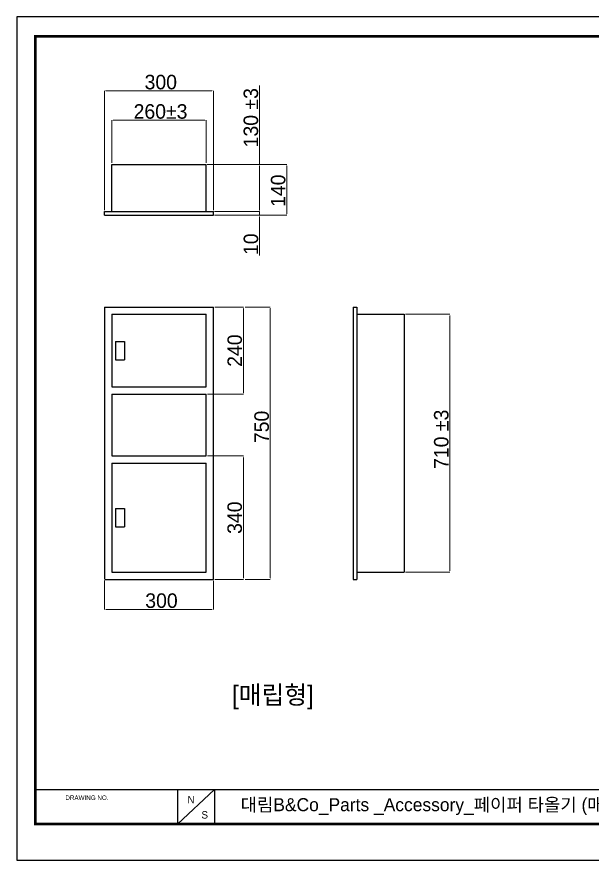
# Model space of a CAD drawing. Extents: x 16296660632 to 16296680635, y -37409619871 to -37409615679.
# Drawn here: x 16296677466 to 16296679051, y -37409618000 to -37409615679 of the extents above; entities that cross this region are included whole.
import ezdxf

# ---------------------------------------------------------------- set-up
doc = ezdxf.new("R2010")
doc.units = 0
doc.header["$LTSCALE"] = 10
doc.header["$MEASUREMENT"] = 0
doc.header["$PDMODE"] = 3
doc.header["$PDSIZE"] = -10
doc.layers.get('0').update_dxf_attribs({"linetype": 'CONTINUOUS'})
doc.layers.get('DEFPOINTS').update_dxf_attribs({"linetype": 'CONTINUOUS'})
doc.styles.add('Daelim Dimension', font='\x7f\x7f\x7f\x7f.TTF')
doc.dimstyles.new('DEFAULT', dxfattribs={"dimscale": 2, "dimtxt": 2, "dimasz": 2, "dimexe": 0, "dimexo": 2, "dimgap": 1, "dimtad": 1, "dimdec": 1, "dimzin": 9, "dimdsep": 46, "dimtxsty": 'Daelim Dimension', "dimcen": 0.5, "dimclrd": 252, "dimclre": 252, "dimclrt": 3, "dimadec": 1, "dimazin": 0, "dimtfac": 1, "dimtdec": 1, "dimtix": 1, "dimtmove": 0, "dimatfit": 3, "dimfxl": 0, "dimtolj": 1, "dimtzin": 1, "dimlwd": 9, "dimlwe": 9, "dimarcsym": 0})

# ---------------------------------------------------------------- blocks, each defined once
blk = doc.blocks.new('*D18')
at = {"color": 5, "lineweight": 9}
for p, q in [((16296678011.62835, -37409616477.37979), (16296678090.2421, -37409616477.37979)), ((16296678090.2421, -37409616481.37979), (16296678090.2421, -37409616713.37979)), ((16296677991.62835, -37409616717.37979), (16296678090.2421, -37409616717.37979))]:
    blk.add_line(p, q, dxfattribs=at)
at = {"color": 5}
for points in [[(16296678089.57544, -37409616481.37979), (16296678090.90877, -37409616481.37979), (16296678090.2421, -37409616477.37979)], [(16296678089.57544, -37409616713.37979), (16296678090.90877, -37409616713.37979), (16296678090.2421, -37409616717.37979)]]:
    blk.add_solid(points, dxfattribs=at)
at = {"layer": 'DEFPOINTS', "color": 0}
for p in [(16296678007.62835, -37409616477.37979), (16296677987.62835, -37409616717.37979), (16296678090.2421, -37409616717.37979)]:
    blk.add_point(p, dxfattribs=at)
at = {"color": 7, "insert": (16296678066.55398, -37409616597.37979), "char_height": 40, "attachment_point": 5, "rotation": 90, "style": 'Daelim Dimension'}
blk.add_mtext('\\A1;240', dxfattribs=at)
blk = doc.blocks.new('*D19')
at = {"color": 5, "lineweight": 9}
for p, q in [((16296677991.62835, -37409616887.37979), (16296678090.2421, -37409616887.37979)), ((16296678090.2421, -37409616891.37979), (16296678090.2421, -37409617223.37979)), ((16296678011.62835, -37409617227.37979), (16296678090.2421, -37409617227.37979))]:
    blk.add_line(p, q, dxfattribs=at)
at = {"color": 5}
for points in [[(16296678089.57544, -37409616891.37979), (16296678090.90877, -37409616891.37979), (16296678090.2421, -37409616887.37979)], [(16296678089.57544, -37409617223.37979), (16296678090.90877, -37409617223.37979), (16296678090.2421, -37409617227.37979)]]:
    blk.add_solid(points, dxfattribs=at)
at = {"layer": 'DEFPOINTS', "color": 0}
for p in [(16296677987.62835, -37409616887.37979), (16296678007.62835, -37409617227.37979), (16296678090.2421, -37409617227.37979)]:
    blk.add_point(p, dxfattribs=at)
at = {"color": 7, "insert": (16296678066.43953, -37409617057.37979), "char_height": 40, "attachment_point": 5, "rotation": 90, "style": 'Daelim Dimension'}
blk.add_mtext('\\A1;340', dxfattribs=at)
blk = doc.blocks.new('*D20')
at = {"color": 5, "lineweight": 9}
for p, q in [((16296678095.2421, -37409616477.37979), (16296678164.34198, -37409616477.37979)), ((16296678164.34198, -37409617223.37979), (16296678164.34198, -37409616481.37979)), ((16296678095.2421, -37409617227.37979), (16296678164.34198, -37409617227.37979))]:
    blk.add_line(p, q, dxfattribs=at)
at = {"color": 5}
for points in [[(16296678163.67531, -37409616481.37979), (16296678165.00864, -37409616481.37979), (16296678164.34198, -37409616477.37979)], [(16296678163.67531, -37409617223.37979), (16296678165.00864, -37409617223.37979), (16296678164.34198, -37409617227.37979)]]:
    blk.add_solid(points, dxfattribs=at)
at = {"layer": 'DEFPOINTS', "color": 0}
for p in [(16296678091.2421, -37409616477.37979), (16296678164.34198, -37409616477.37979), (16296678091.2421, -37409617227.37979)]:
    blk.add_point(p, dxfattribs=at)
at = {"color": 7, "insert": (16296678140.62525, -37409616807.44951), "char_height": 40, "attachment_point": 5, "rotation": 90, "style": 'Daelim Dimension'}
blk.add_mtext('\\A1;750', dxfattribs=at)
blk = doc.blocks.new('*D21')
at = {"color": 5, "lineweight": 9}
for p, q in [((16296677707.628349, -37409617230.379791), (16296677707.628349, -37409617309.776123)), ((16296678007.628349, -37409617231.379791), (16296678007.628349, -37409617309.776123)), ((16296678003.628349, -37409617309.776123), (16296677711.628349, -37409617309.776123))]:
    blk.add_line(p, q, dxfattribs=at)
at = {"color": 5}
for points in [[(16296677711.628349, -37409617309.109459), (16296677711.628349, -37409617310.442787), (16296677707.628349, -37409617309.776123)], [(16296678003.628349, -37409617309.109459), (16296678003.628349, -37409617310.442787), (16296678007.628349, -37409617309.776123)]]:
    blk.add_solid(points, dxfattribs=at)
at = {"layer": 'DEFPOINTS', "color": 0}
for p in [(16296677707.628349, -37409617226.379791), (16296678007.628349, -37409617227.379791), (16296677707.628349, -37409617309.776123)]:
    blk.add_point(p, dxfattribs=at)
at = {"color": 7, "insert": (16296677864.566339, -37409617285.973549), "char_height": 40, "attachment_point": 5, "style": 'Daelim Dimension'}
blk.add_mtext('\\A1;300', dxfattribs=at)
blk = doc.blocks.new('*D22')
at = {"color": 5, "lineweight": 9}
for p, q in [((16296678536.86942, -37409616497.37979), (16296678659.15659, -37409616497.37979)), ((16296678659.15659, -37409617203.37979), (16296678659.15659, -37409616501.37979)), ((16296678536.86942, -37409617207.37979), (16296678659.15659, -37409617207.37979))]:
    blk.add_line(p, q, dxfattribs=at)
at = {"color": 5}
for points in [[(16296678658.48992, -37409616501.37979), (16296678659.82325, -37409616501.37979), (16296678659.15659, -37409616497.37979)], [(16296678658.48992, -37409617203.37979), (16296678659.82325, -37409617203.37979), (16296678659.15659, -37409617207.37979)]]:
    blk.add_solid(points, dxfattribs=at)
at = {"layer": 'DEFPOINTS', "color": 0}
for p in [(16296678532.86942, -37409616497.37979), (16296678659.15659, -37409616497.37979), (16296678532.86942, -37409617207.37979)]:
    blk.add_point(p, dxfattribs=at)
at = {"color": 7, "insert": (16296678635.35402, -37409616841.54547), "char_height": 40, "attachment_point": 5, "rotation": 90, "style": 'Daelim Dimension'}
blk.add_mtext('\\A1;710{\\H1x; %%P3}', dxfattribs=at)
blk = doc.blocks.new('*D23')
at = {"color": 5, "lineweight": 9}
for p, q in [((16296678010.628349, -37409616214.753647), (16296678134.787991, -37409616214.753647)), ((16296678134.787991, -37409616210.753647), (16296678134.787991, -37409616206.753647)), ((16296678134.787991, -37409616214.753647), (16296678134.787991, -37409616224.753647)), ((16296678010.628349, -37409616224.753647), (16296678134.787991, -37409616224.753647)), ((16296678134.787991, -37409616228.753647), (16296678134.787991, -37409616335.50943))]:
    blk.add_line(p, q, dxfattribs=at)
at = {"color": 5}
for points in [[(16296678134.12133, -37409616210.753647), (16296678135.45466, -37409616210.753647), (16296678134.787991, -37409616214.753647)], [(16296678134.12133, -37409616228.753647), (16296678135.45466, -37409616228.753647), (16296678134.787991, -37409616224.753647)]]:
    blk.add_solid(points, dxfattribs=at)
at = {"layer": 'DEFPOINTS', "color": 0}
for p in [(16296678006.628349, -37409616214.753647), (16296678134.787991, -37409616214.753647), (16296678006.628349, -37409616224.753647)]:
    blk.add_point(p, dxfattribs=at)
at = {"color": 7, "insert": (16296678111.157101, -37409616304.467941), "char_height": 40, "attachment_point": 5, "rotation": 90, "style": 'Daelim Dimension'}
blk.add_mtext('\\A1;10', dxfattribs=at)
blk = doc.blocks.new('*D24')
at = {"color": 5, "lineweight": 9}
for p, q in [((16296678134.8, -37409616084.8), (16296678134.8, -37409615867.2)), ((16296677990.6, -37409616084.8), (16296678134.8, -37409616084.8)), ((16296678134.8, -37409616210.8), (16296678134.8, -37409616088.8)), ((16296678010.6, -37409616214.8), (16296678134.8, -37409616214.8))]:
    blk.add_line(p, q, dxfattribs=at)
at = {"color": 5}
for points in [[(16296678134.1, -37409616088.8), (16296678135.4, -37409616088.8), (16296678134.8, -37409616084.8)], [(16296678134.1, -37409616210.8), (16296678135.4, -37409616210.8), (16296678134.8, -37409616214.8)]]:
    blk.add_solid(points, dxfattribs=at)
at = {"layer": 'DEFPOINTS', "color": 0}
for p in [(16296677986.6, -37409616084.8), (16296678134.8, -37409616084.8), (16296678006.6, -37409616214.8)]:
    blk.add_point(p, dxfattribs=at)
at = {"color": 7, "insert": (16296678111, -37409615956.2), "char_height": 40, "attachment_point": 5, "rotation": 90, "style": 'Daelim Dimension'}
blk.add_mtext('\\A1;130{\\H1x; %%P3}', dxfattribs=at)
blk = doc.blocks.new('*D25')
at = {"color": 5, "lineweight": 9}
for p, q in [((16296678039.06109, -37409616084.753647), (16296678209.721319, -37409616084.753647)), ((16296678209.721319, -37409616088.753647), (16296678209.721319, -37409616220.753647)), ((16296678039.06109, -37409616224.753647), (16296678209.721319, -37409616224.753647))]:
    blk.add_line(p, q, dxfattribs=at)
at = {"color": 5}
for points in [[(16296678209.054649, -37409616088.753647), (16296678210.38798, -37409616088.753647), (16296678209.721319, -37409616084.753647)], [(16296678209.054649, -37409616220.753647), (16296678210.38798, -37409616220.753647), (16296678209.721319, -37409616224.753647)]]:
    blk.add_solid(points, dxfattribs=at)
at = {"layer": 'DEFPOINTS', "color": 0}
for p in [(16296678035.06109, -37409616084.753647), (16296678035.06109, -37409616224.753647), (16296678209.721319, -37409616224.753647)]:
    blk.add_point(p, dxfattribs=at)
at = {"color": 7, "insert": (16296678186.09042, -37409616157.159492), "char_height": 40, "attachment_point": 5, "rotation": 90, "style": 'Daelim Dimension'}
blk.add_mtext('\\A1;140', dxfattribs=at)
blk = doc.blocks.new('*D26')
at = {"color": 5, "lineweight": 9}
for p, q in [((16296677727.628349, -37409616080.753647), (16296677727.628349, -37409615963.011658)), ((16296677983.628349, -37409615963.011658), (16296677731.628349, -37409615963.011658)), ((16296677987.628349, -37409616080.753647), (16296677987.628349, -37409615963.011658))]:
    blk.add_line(p, q, dxfattribs=at)
at = {"color": 5}
for points in [[(16296677731.628349, -37409615962.344994), (16296677731.628349, -37409615963.678322), (16296677727.628349, -37409615963.011658)], [(16296677983.628349, -37409615962.344994), (16296677983.628349, -37409615963.678322), (16296677987.628349, -37409615963.011658)]]:
    blk.add_solid(points, dxfattribs=at)
at = {"layer": 'DEFPOINTS', "color": 0}
for p in [(16296677727.628349, -37409615963.011658), (16296677727.628349, -37409616084.753647), (16296677987.628349, -37409616084.753647)]:
    blk.add_point(p, dxfattribs=at)
at = {"color": 7, "insert": (16296677861.98205, -37409615939.209084), "char_height": 40, "attachment_point": 5, "style": 'Daelim Dimension'}
blk.add_mtext('\\A1;260{\\H1x;%%P3}', dxfattribs=at)
blk = doc.blocks.new('*D27')
at = {"color": 5, "lineweight": 9}
for p, q in [((16296677707.6, -37409616210.8), (16296677707.6, -37409615882.1)), ((16296678003.6, -37409615882.1), (16296677711.6, -37409615882.1)), ((16296678007.6, -37409616210.8), (16296678007.6, -37409615882.1))]:
    blk.add_line(p, q, dxfattribs=at)
at = {"color": 5}
for points in [[(16296677711.6, -37409615881.5), (16296677711.6, -37409615882.8), (16296677707.6, -37409615882.1)], [(16296678003.6, -37409615881.5), (16296678003.6, -37409615882.8), (16296678007.6, -37409615882.1)]]:
    blk.add_solid(points, dxfattribs=at)
at = {"layer": 'DEFPOINTS', "color": 0}
for p in [(16296677707.6, -37409615882.1), (16296677707.6, -37409616214.8), (16296678007.6, -37409616214.8)]:
    blk.add_point(p, dxfattribs=at)
at = {"color": 7, "insert": (16296677862.7, -37409615858.3), "char_height": 40, "attachment_point": 5, "style": 'Daelim Dimension'}
blk.add_mtext('\\A1;300', dxfattribs=at)

msp = doc.modelspace()

# ---------------------------------------------------------------- linework, layer by layer
for p, q in [((16296677727.628349, -37409616084.753647), (16296677987.628349, -37409616084.753647)), ((16296677727.628349, -37409616214.753647), (16296677727.628349, -37409616084.753647)), ((16296677987.628349, -37409616214.753647), (16296677987.628349, -37409616084.753647)), ((16296677707.628349, -37409616214.753647), (16296678007.628349, -37409616214.753647)), ((16296677707.628349, -37409616224.753647), (16296677707.628349, -37409616214.753647)), ((16296678007.628349, -37409616224.753647), (16296678007.628349, -37409616214.753647)), ((16296677707.628349, -37409616224.753647), (16296678007.628349, -37409616224.753647)), ((16296677707.628349, -37409616477.379791), (16296678007.628349, -37409616477.379791)), ((16296677707.628349, -37409616477.379791), (16296677707.628349, -37409617226.379791)), ((16296678007.628349, -37409617227.379791), (16296678007.628349, -37409616477.379791)), ((16296678392.869419, -37409616477.379791), (16296678402.869419, -37409616477.379791)), ((16296678392.869419, -37409616477.379791), (16296678392.869419, -37409617227.379791)), ((16296678402.869419, -37409616477.379791), (16296678402.869419, -37409617227.379791)), ((16296677727.628349, -37409616497.379791), (16296677987.628349, -37409616497.379791)), ((16296677727.628349, -37409616497.379791), (16296677727.628349, -37409616697.379791)), ((16296677987.628349, -37409616697.379791), (16296677987.628349, -37409616497.379791)), ((16296678402.869419, -37409616497.379791), (16296678532.869419, -37409616497.379791)), ((16296678532.869419, -37409616497.379791), (16296678532.869419, -37409617207.379791)), ((16296677737.628349, -37409616572.379791), (16296677737.628349, -37409616622.379791)), ((16296677737.628349, -37409616572.379791), (16296677762.628349, -37409616572.379791)), ((16296677762.628349, -37409616572.379791), (16296677762.628349, -37409616622.379791)), ((16296677737.628349, -37409616622.379791), (16296677762.628349, -37409616622.379791)), ((16296677727.628349, -37409616697.379791), (16296677987.628349, -37409616697.379791)), ((16296677727.628349, -37409616717.379791), (16296677987.628349, -37409616717.379791)), ((16296677727.628349, -37409616717.379791), (16296677727.628349, -37409616887.379791)), ((16296677987.628349, -37409616887.379791), (16296677987.628349, -37409616717.379791)), ((16296677727.628349, -37409616887.379791), (16296677987.628349, -37409616887.379791)), ((16296677727.628349, -37409616907.379791), (16296677987.628349, -37409616907.379791)), ((16296677727.628349, -37409616907.379791), (16296677727.628349, -37409617207.379791)), ((16296677987.628349, -37409617207.379791), (16296677987.628349, -37409616907.379791)), ((16296677737.628349, -37409617032.379791), (16296677737.628349, -37409617082.379791)), ((16296677737.628349, -37409617032.379791), (16296677762.628349, -37409617032.379791)), ((16296677762.628349, -37409617032.379791), (16296677762.628349, -37409617082.379791)), ((16296677737.628349, -37409617082.379791), (16296677762.628349, -37409617082.379791)), ((16296677727.628349, -37409617207.379791), (16296677987.628349, -37409617207.379791)), ((16296678402.869419, -37409617207.379791), (16296678532.869419, -37409617207.379791)), ((16296677708.628349, -37409617227.379791), (16296678007.628349, -37409617227.379791)), ((16296678392.869419, -37409617227.379791), (16296678402.869419, -37409617227.379791))]:
    msp.add_line(p, q)
at = {"color": 5}
msp.add_line((16296677517.295321, -37409617805.633476), (16296680068.619671, -37409617805.633476), dxfattribs=at)
at = {"color": 5, "ltscale": 40}
for p, q in [((16296677908.378189, -37409617805.633476), (16296677908.378189, -37409617901.110123)), ((16296677908.378189, -37409617805.633476), (16296677908.378189, -37409617901.110123)), ((16296678010.561911, -37409617805.633476), (16296677908.378189, -37409617901.110123)), ((16296678010.561911, -37409617805.633476), (16296677908.378189, -37409617901.110123)), ((16296678010.561911, -37409617805.633476), (16296678010.561911, -37409617901.110123)), ((16296678010.561911, -37409617805.633476), (16296678010.561911, -37409617901.110123))]:
    msp.add_line(p, q, dxfattribs=at)
at = {"ltscale": 0.5}
msp.add_lwpolyline([(16296677466.344521, -37409618000.160339), (16296680634.891741, -37409618000.160339), (16296680634.891741, -37409615678.505981), (16296677466.344521, -37409615678.505981)], close=True, dxfattribs=at)
at = {"color": 5, "linetype": 'ByBlock', "lineweight": 200, "const_width": 7.3008}
msp.add_lwpolyline([(16296677517.295321, -37409617900.749222), (16296680583.631321, -37409617900.749222), (16296680583.631321, -37409615732.411583), (16296677517.295321, -37409615732.411583)], close=True, dxfattribs=at)
msp.add_arc((16296677708.628349, -37409617226.379791), 1, 180, 270)

# ---------------------------------------------------------------- texts
at = {"color": 5, "ltscale": 40, "style": 'Daelim Dimension'}
msp.add_text('DRAWING NO.', height=12.50389164, dxfattribs=at).set_placement((16296677599.90584, -37409617834.518799))
at = {"ltscale": 0.5, "insert": (16296678058.75309, -37409617520.145798), "char_height": 50, "width": 295.30137253, "attachment_point": 1, "style": 'Daelim Dimension'}
msp.add_mtext('[매립형]', dxfattribs=at)
at = {"char_height": 20.46231, "width": 28.55737397, "attachment_point": 1, "style": 'Daelim Dimension'}
for s, insert in [('N', (16296677936.170851, -37409617823.533707)), ('S', (16296677974.567101, -37409617865.24115))]:
    msp.add_mtext(s, dxfattribs=dict(at, insert=insert))
at = {"color": 2, "insert": (16296678082.57217, -37409617829.59066), "char_height": 35.8761312, "width": 1889.73511169, "attachment_point": 1, "style": 'Daelim Dimension'}
msp.add_mtext('대림B&Co_Parts _Accessory_페이퍼 타올기 (매립형,노출형)_DL A9052', dxfattribs=at)

# ---------------------------------------------------------------- dimensions: what is measured, and where the dimension line sits
for base, p1, p2, picture, middle in [((16296677707.628349, -37409615882.130882), (16296678007.628349, -37409616214.753647), (16296677707.628349, -37409616214.753647), '*D27', (16296677862.65103, -37409615882.130882)), ((16296677707.628349, -37409617309.776123), (16296678007.628349, -37409617227.379791), (16296677707.628349, -37409617226.379791), '*D21', (16296677864.566339, -37409617309.776123))]:
    dim = msp.add_linear_dim(base=base, p1=p1, p2=p2, dimstyle='DEFAULT', override={"dimtxt": 20, "dimclrd": 5, "dimclre": 5, "dimclrt": 7})
    dim.commit()
    dim.dimension.update_dxf_attribs({"geometry": picture, "text_midpoint": middle, "dimtype": 160})
for base, p1, p2, picture, middle in [((16296678134.759859, -37409616084.753647), (16296678006.628349, -37409616214.753647), (16296677986.628349, -37409616084.753647), '*D24', (16296678134.759859, -37409615956.182228)), ((16296678659.15659, -37409616497.379791), (16296678532.869419, -37409617207.379791), (16296678532.869419, -37409616497.379791), '*D22', (16296678659.15659, -37409616841.545471))]:
    dim = msp.add_linear_dim(base=base, p1=p1, p2=p2, angle=90, text='<>{\\H1x; %%P3}', dimstyle='DEFAULT', override={"dimtxt": 20, "dimclrd": 5, "dimclre": 5, "dimclrt": 7})
    dim.commit()
    dim.dimension.update_dxf_attribs({"geometry": picture, "text_midpoint": middle, "dimtype": 160})
dim = msp.add_linear_dim(base=(16296677727.628349, -37409615963.011658), p1=(16296677987.628349, -37409616084.753647), p2=(16296677727.628349, -37409616084.753647), text='<>{\\H1x;%%P3}', dimstyle='DEFAULT', override={"dimtxt": 20, "dimclrd": 5, "dimclre": 5, "dimclrt": 7})
dim.commit()
dim.dimension.update_dxf_attribs({"geometry": '*D26', "text_midpoint": (16296677861.98205, -37409615963.011658), "dimtype": 160})
for base, p1, p2, picture, middle in [((16296678209.721319, -37409616224.753647), (16296678035.06109, -37409616084.753647), (16296678035.06109, -37409616224.753647), '*D25', (16296678209.721319, -37409616157.159492)), ((16296678134.787991, -37409616214.753647), (16296678006.628349, -37409616224.753647), (16296678006.628349, -37409616214.753647), '*D23', (16296678134.788, -37409616304.467941)), ((16296678164.34198, -37409616477.379791), (16296678091.2421, -37409617227.379791), (16296678091.2421, -37409616477.379791), '*D20', (16296678164.34198, -37409616807.449509))]:
    dim = msp.add_linear_dim(base=base, p1=p1, p2=p2, angle=90, dimstyle='DEFAULT', override={"dimtxt": 20, "dimclrd": 5, "dimclre": 5, "dimclrt": 7})
    dim.commit()
    dim.dimension.update_dxf_attribs({"geometry": picture, "text_midpoint": middle, "dimtype": 160})
for base, p1, p2, picture, middle in [((16296678090.2421, -37409616717.379791), (16296678007.628349, -37409616477.379791), (16296677987.628349, -37409616717.379791), '*D18', (16296678066.55398, -37409616597.379791)), ((16296678090.2421, -37409617227.379791), (16296677987.628349, -37409616887.379791), (16296678007.628349, -37409617227.379791), '*D19', (16296678066.439529, -37409617057.379791))]:
    dim = msp.add_linear_dim(base=base, p1=p1, p2=p2, angle=90, dimstyle='DEFAULT', override={"dimtxt": 20, "dimclrd": 5, "dimclre": 5, "dimclrt": 7})
    dim.commit()
    dim.dimension.update_dxf_attribs({"geometry": picture, "text_midpoint": middle})

doc.saveas('drawing.dxf')
